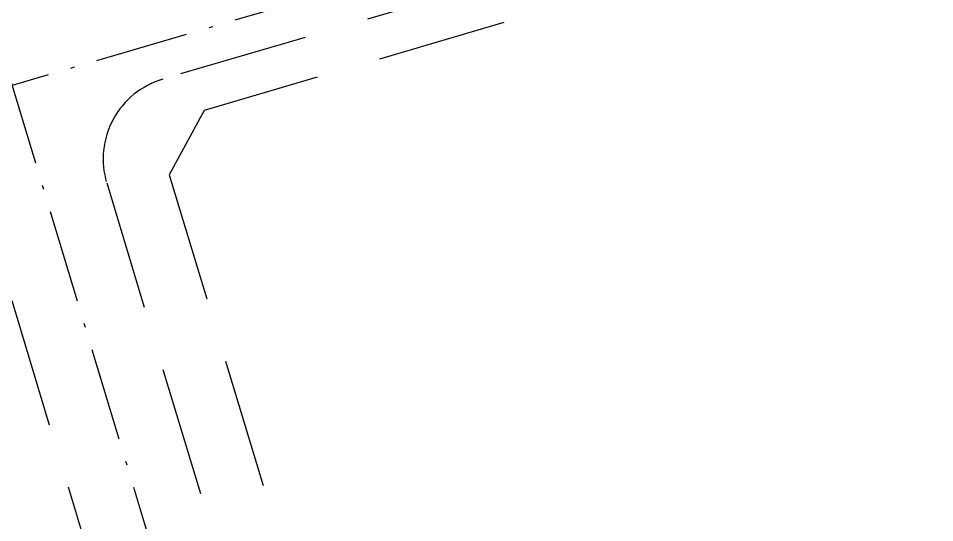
# Model space of a CAD drawing. Header units: metres. Extents: x 563371 to 571261, y 2062953 to 2068466.
# Drawn here: x 568589.7 to 568678, y 2065749.5 to 2065798 of the extents above; entities that cross this region are included whole.
import ezdxf

# ---------------------------------------------------------------- set-up
doc = ezdxf.new("R2010")
doc.units = ezdxf.units.M
doc.linetypes.add('ACAD_ISO10W100', pattern=[18.5, 12, -3, 0.5, -3])
doc.linetypes.add('HIDDEN', pattern=[0.375, 0.25, -0.125])
for name, color, linetype in [('LogDg phu', 7, 'CONTINUOUS'), ('TimDg', 222, 'CONTINUOUS'), ('ViaHeSphu', 32, 'CONTINUOUS')]:
    doc.layers.add(name, color=color, linetype=linetype)

msp = doc.modelspace()

# ---------------------------------------------------------------- linework, layer by layer
at = {"layer": 'LogDg phu', "linetype": 'HIDDEN', "ltscale": 50}
for points in [[(568814.217, 2065813.712, -0.072993), (568813.932, 2065815.136), (568813.426, 2065824.829), (568806.64, 2065843.799, 0.397173), (568796.858, 2065848.782), (568725.32, 2065827.822), (568603.653, 2065792.175, 0.416587), (568598.243, 2065782.186), (568610.029, 2065743.133), (568627.959, 2065683.724, 0.413247), (568637.904, 2065678.369), (568689.046, 2065693.62), (568828.681, 2065735.259, 0.430041), (568838.518, 2065754.686), (568833.636, 2065768.335), (568827.847, 2065776.227, -0.07245), (568827.171, 2065777.5)], [(568598.162, 2065740.921), (568586.689, 2065778.936, 0.411844), (568576.781, 2065784.302), (568565.313, 2065780.942), (568483.282, 2065756.908, 0.417861), (568477.882, 2065746.886), (568508.202, 2065647.977, 0.411978), (568518.137, 2065642.655), (568611.071, 2065670.368, 0.415181), (568616.444, 2065680.346), (568598.162, 2065740.921)]]:
    msp.add_lwpolyline(points, format="xyb", close=True, dxfattribs=at)
at = {"layer": 'TimDg', "linetype": 'ACAD_ISO10W100', "ltscale": 0.75}
msp.add_lwpolyline([(569408.662, 2066103.84), (569093.307, 2065942.912, -0.046747), (569058.632, 2065929.125), (568564.179, 2065784.257), (568255.903, 2065693.937)], format="xyb", dxfattribs=at)
msp.add_lwpolyline([(568528.662, 2065991.973), (568677.745, 2065497.995)], dxfattribs=at)
at = {"layer": 'ViaHeSphu', "linetype": 'HIDDEN', "ltscale": 50}
msp.add_lwpolyline([(568687.76, 2065697.932), (568829.865, 2065740.308), (568834.216, 2065748.9), (568801.365, 2065840.733), (568794.883, 2065844.035), (568726.472, 2065823.991), (568607.625, 2065789.171), (568604.271, 2065782.978), (568615.963, 2065744.239), (568633.268, 2065686.9), (568639.504, 2065683.542), (568685.818, 2065697.353), (568758.08, 2065718.902)], dxfattribs=at)

doc.saveas('drawing.dxf')
